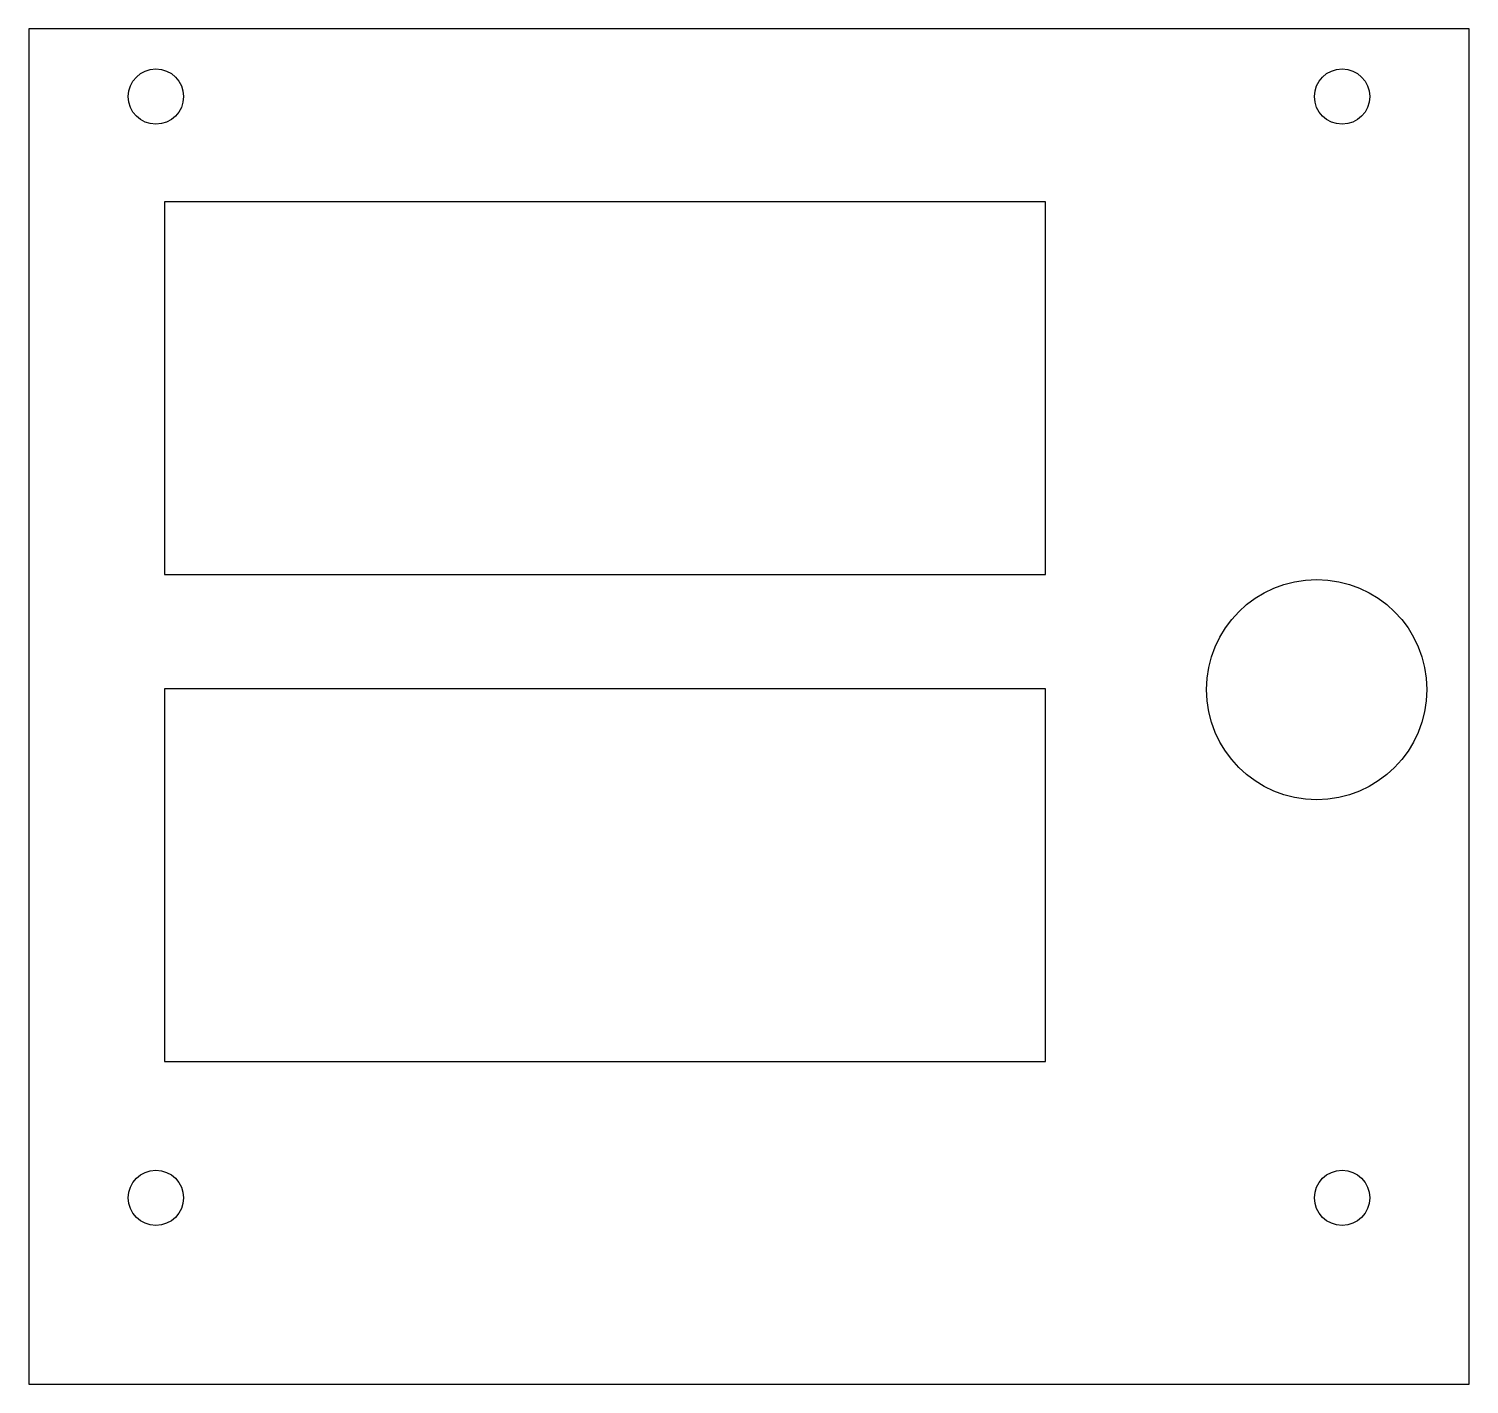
# Model space of a CAD drawing. Header units: millimetres. Extents: x 0 to 85, y -80 to 0.
import ezdxf

# ---------------------------------------------------------------- set-up
doc = ezdxf.new("R2010")
doc.units = ezdxf.units.MM

msp = doc.modelspace()

# ---------------------------------------------------------------- linework, layer by layer
at = {"color": 7, "linetype": 'Continuous', "lineweight": 25}
for p, q in [((85, 0), (0, 0)), ((0, 0), (0, -80)), ((85, -80), (85, 0)), ((60, -10.21), (8, -10.21)), ((8, -10.21), (8, -32.21)), ((60, -32.21), (60, -10.21)), ((8, -32.21), (60, -32.21)), ((60, -38.95), (8, -38.95)), ((8, -38.95), (8, -60.95)), ((60, -60.95), (60, -38.95)), ((8, -60.95), (60, -60.95)), ((0, -80), (85, -80))]:
    msp.add_line(p, q, dxfattribs=at)
for centre, radius in [((7.5, -4), 1.632), ((77.5, -4), 1.632), ((76, -39), 6.5), ((7.5, -69), 1.632), ((77.5, -69), 1.632)]:
    msp.add_circle(centre, radius, dxfattribs=at)

doc.saveas('drawing.dxf')
